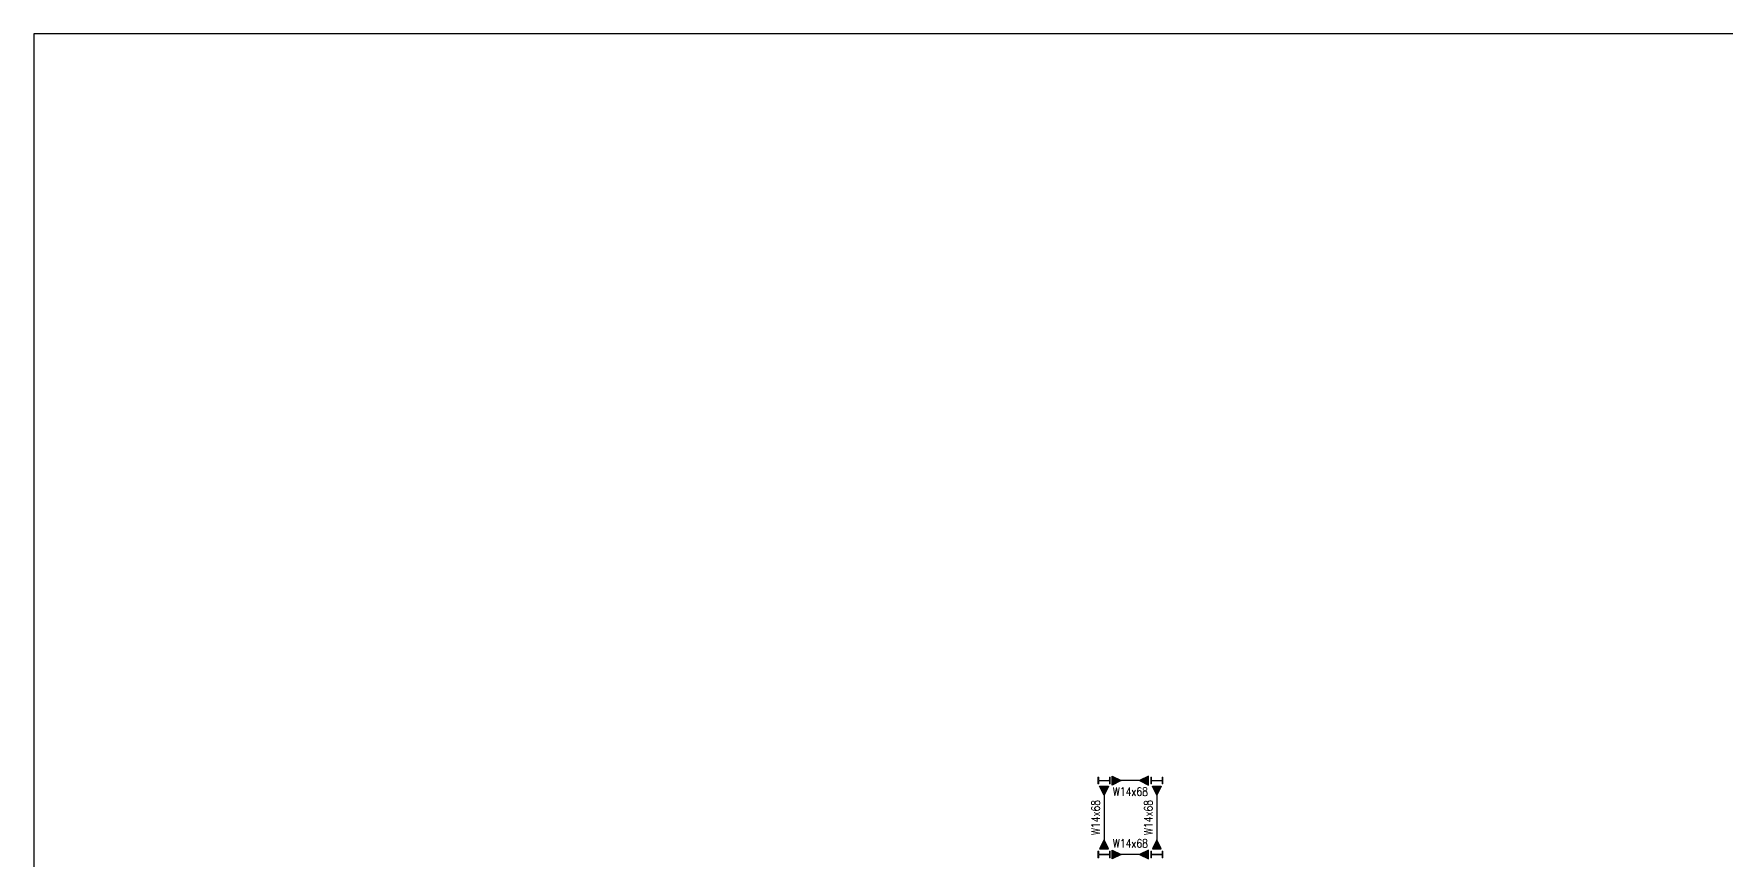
# Model space of a CAD drawing. Header units: millimetres. Extents: x 510057 to 786700, y -16030 to 119854.
# Drawn here: x 510057 to 590193, y 80753 to 119854 of the extents above; entities that cross this region are included whole.
import ezdxf

# ---------------------------------------------------------------- set-up
doc = ezdxf.new("R2010")
doc.units = ezdxf.units.MM
doc.header["$MEASUREMENT"] = 0
doc.layers.add('S-BEAM', color=5, linetype='Continuous', lineweight=30)
doc.layers.add('S-COLS', color=2, linetype='Continuous', lineweight=20)
doc.layers.add('S-CONN', color=1, linetype='Continuous')
doc.styles.add('SIMPLEX', font='SIMPLEX.shx', dxfattribs={"width": 0.8, "height": 400})

msp = doc.modelspace()

# ---------------------------------------------------------------- hatches: boundary and pattern name
at = {"layer": 'S-CONN'}
for points in [[(560553.7, 84217.3), (560764.6, 83788.3), (560974.4, 84217.3)], [(561153.1, 84265.1), (561582.2, 84476), (561153.1, 84685.8)], [(562876.1, 84265.1), (562447, 84476), (562876.1, 84685.8)], [(563053.7, 84217.3), (563264.6, 83788.3), (563474.4, 84217.3)], [(560553.7, 81234.8), (560764.6, 81663.8), (560974.4, 81234.8)], [(561153.1, 80765.1), (561582.2, 80976), (561153.1, 81185.8)], [(562876.1, 80765.1), (562447, 80976), (562876.1, 81185.8)], [(563053.7, 81234.8), (563264.6, 81663.8), (563474.4, 81234.8)]]:
    msp.add_hatch(color=256, dxfattribs=at).paths.add_polyline_path(points)

# ---------------------------------------------------------------- linework, layer by layer
at = {"layer": 'Defpoints', "ltscale": 0.05, "elevation": 0}
msp.add_lwpolyline([(510056.7, -16030), (704864.1, -16030), (704864.1, 119854.2), (510056.7, 119854.2)], close=True, dxfattribs=at)
at = {"layer": 'S-BEAM'}
for p, q in [((560764.6, 84217.3, 0), (560764.6, 81234.8, 0)), ((562876.1, 84476, 0), (561153.1, 84476, 0)), ((563264.6, 84217.3, 0), (563264.6, 81234.8, 0)), ((562876.1, 80976, 0), (561153.1, 80976, 0))]:
    msp.add_line(p, q, dxfattribs=at)
at = {"layer": 'S-COLS', "color": 7, "ltscale": 0.05, "elevation": 0}
for points in [[(560476.1, 84476), (560476.1, 84634.8), (560513.6, 84634.8), (560513.6, 84506.1, 0.4142136), (560533.2, 84486.6), (560996, 84486.6, 0.4142136), (561015.6, 84506.1), (561015.6, 84634.8), (561053.1, 84634.8), (561053.1, 84317.3), (561015.6, 84317.3), (561015.6, 84445.9, 0.4142136), (560996, 84465.5), (560533.2, 84465.5, 0.4142136), (560513.6, 84445.9), (560513.6, 84317.3), (560476.1, 84317.3), (560476.1, 84476)], [(562976.1, 84476), (562976.1, 84634.8), (563013.6, 84634.8), (563013.6, 84506.1, 0.4142136), (563033.2, 84486.6), (563496, 84486.6, 0.4142136), (563515.6, 84506.1), (563515.6, 84634.8), (563553.1, 84634.8), (563553.1, 84317.3), (563515.6, 84317.3), (563515.6, 84445.9, 0.4142136), (563496, 84465.5), (563033.2, 84465.5, 0.4142136), (563013.6, 84445.9), (563013.6, 84317.3), (562976.1, 84317.3), (562976.1, 84476)], [(560476.1, 80976), (560476.1, 81134.8), (560513.6, 81134.8), (560513.6, 81006.1, 0.4142136), (560533.2, 80986.6), (560996, 80986.6, 0.4142136), (561015.6, 81006.1), (561015.6, 81134.8), (561053.1, 81134.8), (561053.1, 80817.3), (561015.6, 80817.3), (561015.6, 80945.9, 0.4142136), (560996, 80965.5), (560533.2, 80965.5, 0.4142136), (560513.6, 80945.9), (560513.6, 80817.3), (560476.1, 80817.3), (560476.1, 80976)], [(562976.1, 80976), (562976.1, 81134.8), (563013.6, 81134.8), (563013.6, 81006.1, 0.4142136), (563033.2, 80986.6), (563496, 80986.6, 0.4142136), (563515.6, 81006.1), (563515.6, 81134.8), (563553.1, 81134.8), (563553.1, 80817.3), (563515.6, 80817.3), (563515.6, 80945.9, 0.4142136), (563496, 80965.5), (563033.2, 80965.5, 0.4142136), (563013.6, 80945.9), (563013.6, 80817.3), (562976.1, 80817.3), (562976.1, 80976)]]:
    msp.add_lwpolyline(points, format="xyb", dxfattribs=at)
at = {"layer": 'S-CONN', "color": 1, "elevation": 0}
for points in [[(560974.4, 84217.3), (560764.6, 83788.3), (560553.7, 84217.3), (560975.5, 84217.3)], [(561153.1, 84685.8), (561582.2, 84476), (561153.1, 84265.1), (561153.1, 84686.9)], [(562876.1, 84685.8), (562447, 84476), (562876.1, 84265.1), (562876.1, 84686.9)], [(563474.4, 84217.3), (563264.6, 83788.3), (563053.7, 84217.3), (563475.5, 84217.3)], [(560974.4, 81234.8), (560764.6, 81663.8), (560553.7, 81234.8), (560975.5, 81234.8)], [(561153.1, 81185.8), (561582.2, 80976), (561153.1, 80765.1), (561153.1, 81186.9)], [(562876.1, 81185.8), (562447, 80976), (562876.1, 80765.1), (562876.1, 81186.9)], [(563474.4, 81234.8), (563264.6, 81663.8), (563053.7, 81234.8), (563475.5, 81234.8)]]:
    msp.add_lwpolyline(points, dxfattribs=at)

# ---------------------------------------------------------------- texts
at = {"layer": 'S-COLS', "color": 52, "char_height": 400, "attachment_point": 5, "style": 'SIMPLEX'}
for insert in [(562014.6, 83954.2, 0), (562014.6, 81497.9, 0)]:
    msp.add_mtext('\\A1;{\\W0.8;W14x68}', dxfattribs=dict(at, insert=insert))
at = {"layer": 'S-COLS', "color": 52, "char_height": 400, "attachment_point": 5, "rotation": 90, "style": 'SIMPLEX'}
for insert in [(560364.6, 82726, 0), (562864.6, 82726, 0)]:
    msp.add_mtext('\\A1;{\\W0.8;W14x68}', dxfattribs=dict(at, insert=insert))

doc.saveas('drawing.dxf')
